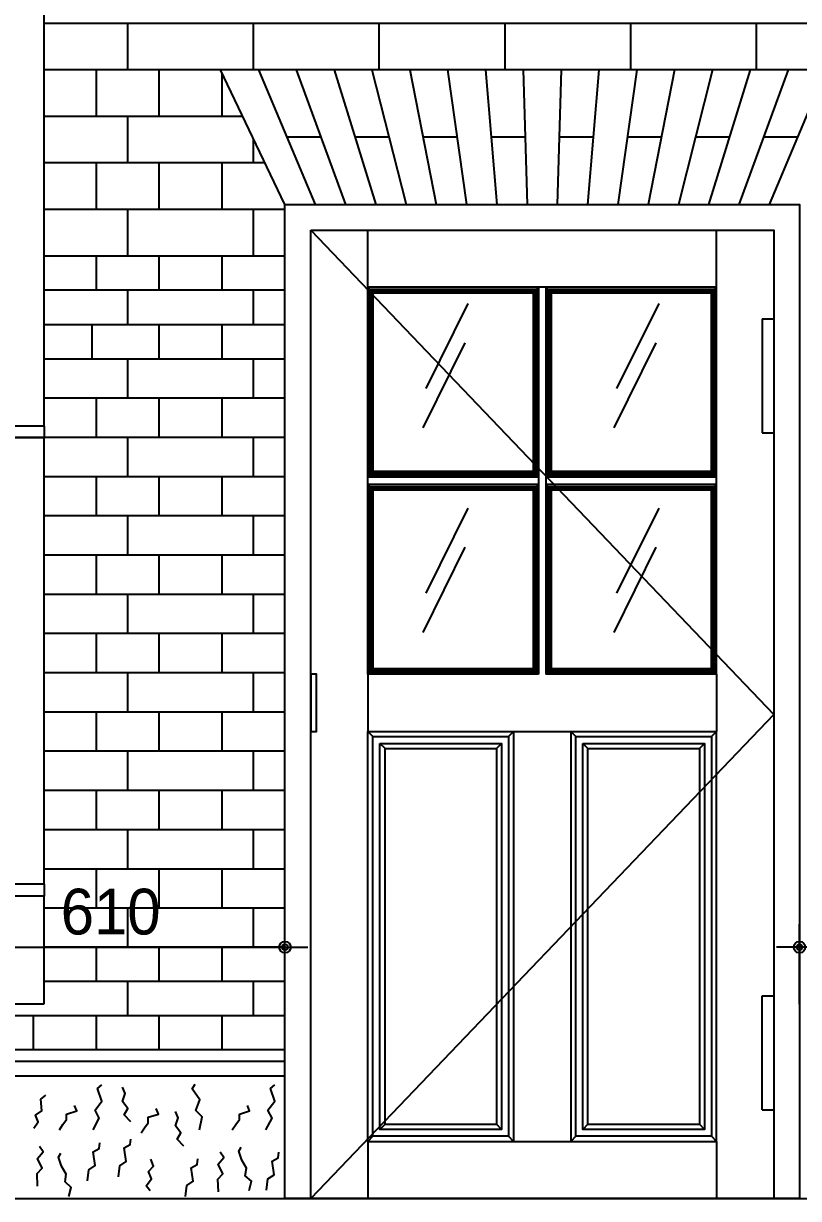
# Model space of a CAD drawing. Extents: x 186583 to 203403, y -172622 to -160742.
# Drawn here: x 195986 to 197342, y -169763 to -167706 of the extents above; entities that cross this region are included whole.
import ezdxf

# ---------------------------------------------------------------- set-up
doc = ezdxf.new("R2010")
doc.units = 0
doc.header["$LTSCALE"] = 50
doc.header["$MEASUREMENT"] = 0
doc.header["$PDMODE"] = 35
doc.header["$PDSIZE"] = -10
doc.linetypes.add('CEN', pattern=[62, 60, -1, 0, -1])
doc.layers.get('0').update_dxf_attribs({"linetype": 'CONTINUOUS'})
doc.layers.get('DEFPOINTS').update_dxf_attribs({"linetype": 'CONTINUOUS'})
for name, color, linetype in [('ele-3', 6, 'CONTINUOUS'), ('h', 5, 'CONTINUOUS'), ('HAT', 5, 'CONTINUOUS'), ('W-2', 2, 'CONTINUOUS'), ('WID', 4, 'CONTINUOUS'), ('중심선', 1, 'CEN')]:
    doc.layers.add(name, color=color, linetype=linetype)
doc.styles.add('GHS', font='HYWULM_0.TTF')
doc.styles.add('현창', font='HYWULM_0.TTF')
doc.dimstyles.new('3MM', dxfattribs={"dimscale": 300, "dimtxt": 4, "dimasz": 1, "dimexe": 1.5, "dimexo": 2, "dimgap": 1, "dimtad": 1, "dimtoh": 1, "dimdec": 4, "dimzin": 0, "dimdsep": 46, "dimtxsty": 'GHS', "dimblk": 'DIMDOT', "dimcen": -1, "dimdle": 1.5, "dimadec": 0, "dimazin": 0, "dimtfac": 1, "dimtdec": 4, "dimtix": 1, "dimtmove": 2, "dimatfit": 3, "dimldrblk": 'DIMDOT', "dimfxl": 1, "dimtvp": 1, "dimtolj": 1, "dimtzin": 0, "dimarcsym": 0})

# ---------------------------------------------------------------- blocks, each defined once
blk = doc.blocks.new('DIMDOT')
at = {"linetype": 'Continuous'}
blk.add_line((-2, 0), (2, 0), dxfattribs=at)
for radius in [0.5, 0.25]:
    blk.add_circle((0, 0), radius, dxfattribs=at)
blk = doc.blocks.new('*D22')
at = {"lineweight": -2}
for p, q in [((195833.7, -169422.9), (195833.7, -169282.9)), ((196443.7, -169422.9), (196443.7, -169282.9)), ((195853.7, -169322.9), (196423.7, -169322.9))]:
    blk.add_line(p, q, dxfattribs=at)
at = {"layer": 'DEFPOINTS', "color": 0}
for p in [(196443.7, -169322.9), (195833.7, -169522.9), (196443.7, -169522.9)]:
    blk.add_point(p, dxfattribs=at)
at = {"lineweight": -2, "xscale": 20, "yscale": 20, "zscale": 20, "rotation": 180}
blk.add_blockref('DIMDOT', (195833.7, -169322.9), dxfattribs=at)
at = {"lineweight": -2, "xscale": 20, "yscale": 20, "zscale": 20}
blk.add_blockref('DIMDOT', (196443.7, -169322.9), dxfattribs=at)
at = {"color": 0, "insert": (196138.7, -169261.3), "char_height": 80, "attachment_point": 5, "style": '현창'}
blk.add_mtext('\\A1;610', dxfattribs=at)
blk = doc.blocks.new('*D23')
at = {"lineweight": -2}
for p, q in [((197343.7, -169422.9), (197343.7, -169282.9)), ((197968.7, -169422.9), (197968.7, -169282.9)), ((197363.7, -169322.9), (197948.7, -169322.9))]:
    blk.add_line(p, q, dxfattribs=at)
at = {"layer": 'DEFPOINTS', "color": 0}
for p in [(197968.7, -169322.9), (197343.7, -169522.9), (197968.7, -169522.9)]:
    blk.add_point(p, dxfattribs=at)
at = {"lineweight": -2, "xscale": 20, "yscale": 20, "zscale": 20, "rotation": 180}
blk.add_blockref('DIMDOT', (197343.7, -169322.9), dxfattribs=at)
at = {"lineweight": -2, "xscale": 20, "yscale": 20, "zscale": 20}
blk.add_blockref('DIMDOT', (197968.7, -169322.9), dxfattribs=at)
at = {"color": 0, "insert": (197656.2, -169261.3), "char_height": 80, "attachment_point": 5, "style": '현창'}
blk.add_mtext('\\A1;625', dxfattribs=at)

msp = doc.modelspace()

# ---------------------------------------------------------------- linework, layer by layer
at = {"layer": 'ele-3'}
for p, q in [((196021.69224, -167629.09713), (196021.69224, -168411.01457)), ((196021.69224, -168112.93201), (196106.15758, -168112.93201)), ((196021.69224, -168112.93201), (196106.15758, -168112.93201)), ((196088.65758, -168112.93201), (196443.65758, -168112.93201)), ((196088.65758, -168112.93201), (196443.65758, -168112.93201)), ((196106.15758, -168172.93201), (196021.69224, -168172.93201)), ((196443.65758, -168172.93201), (196088.65758, -168172.93201)), ((196021.69224, -168232.93201), (196106.15758, -168232.93201)), ((196088.65758, -168232.93201), (196443.65758, -168232.93201)), ((196021.69224, -168292.93201), (196106.15758, -168292.93201)), ((196088.65758, -168292.93201), (196443.65758, -168292.93201)), ((196021.69224, -168431.01457), (196021.69224, -169212.93201)), ((196021.69224, -169232.93201), (196021.69224, -169422.93201)), ((196106.15758, -169322.93201), (196021.69224, -169322.93201)), ((196021.69224, -169322.93201), (196106.15758, -169322.93201)), ((196443.65758, -169322.93201), (196088.65758, -169322.93201)), ((196088.65758, -169322.93201), (196443.65758, -169322.93201)), ((196106.15758, -169382.93201), (196021.69224, -169382.93201)), ((196443.65758, -169382.93201), (196088.65758, -169382.93201)), ((196021.69224, -169422.93201), (195946.69224, -169422.93201)), ((196443.65758, -169442.93201), (196223.65758, -169442.93201)), ((196443.65758, -169502.93201), (192488.65758, -169502.93201))]:
    msp.add_line(p, q, dxfattribs=at)
for points in [[(196113.65758, -168172.93201), (196113.65758, -168112.93201)], [(196223.65758, -168172.93201), (196223.65758, -168112.93201)], [(196333.65758, -168172.93201), (196333.65758, -168112.93201)], [(196168.65758, -168232.93201), (196168.65758, -168172.93201)], [(196388.65758, -168232.93201), (196388.65758, -168172.93201)], [(196106.15758, -168292.93201), (196106.15758, -168232.93201)], [(196223.65758, -168292.93201), (196223.65758, -168232.93201)], [(196333.65758, -168292.93201), (196333.65758, -168232.93201)], [(196113.65758, -169382.93201), (196113.65758, -169322.93201)], [(196223.65758, -169382.93201), (196223.65758, -169322.93201)], [(196333.65758, -169382.93201), (196333.65758, -169322.93201)], [(196168.65758, -169442.93201), (196168.65758, -169382.93201)], [(196388.65758, -169442.93201), (196388.65758, -169382.93201)], [(196223.65758, -169502.93201), (196223.65758, -169442.93201), (192488.65758, -169442.93201)], [(196003.65758, -169502.93201), (196003.65758, -169442.93201)], [(196113.65758, -169502.93201), (196113.65758, -169442.93201)], [(196333.65758, -169502.93201), (196333.65758, -169442.93201)]]:
    msp.add_lwpolyline(points, dxfattribs=at)
at = {"layer": 'h'}
for p, q in [((196106.15758, -167706.1712), (196021.69224, -167706.1712)), ((199003.65758, -167706.1712), (196088.65758, -167706.1712)), ((196106.15758, -167787.52336), (196021.69224, -167787.52336)), ((199003.65758, -167787.52336), (196088.65758, -167787.52336)), ((196397.29943, -167787.52336), (196496.59875, -168022.93201)), ((196463.48052, -167787.52336), (196549.53993, -168022.93201)), ((196529.6616, -167787.52336), (196602.4811, -168022.93201)), ((196595.84269, -167787.52336), (196655.42228, -168022.93201)), ((196662.02377, -167787.52336), (196708.36346, -168022.93201)), ((196728.20486, -167787.52336), (196761.30463, -168022.93201)), ((196794.38595, -167787.52336), (196814.24581, -168022.93201)), ((196860.56703, -167787.52336), (196867.18699, -168022.93201)), ((196926.74812, -167787.52336), (196920.12816, -168022.93201)), ((196992.9292, -167787.52336), (196973.06934, -168022.93201)), ((197059.11029, -167787.52336), (197026.01052, -168022.93201)), ((197125.29138, -167787.52336), (197078.95169, -168022.93201)), ((197191.47246, -167787.52336), (197131.89287, -168022.93201)), ((197257.65355, -167787.52336), (197184.83405, -168022.93201)), ((197323.83464, -167787.52336), (197237.77522, -168022.93201)), ((197390.01572, -167787.52336), (197290.7164, -168022.93201)), ((196106.15758, -167868.87553), (196021.69224, -167868.87553)), ((196370.00948, -167868.87553), (196088.65758, -167868.87553)), ((196506.51022, -167905.22769), (196446.94909, -167905.22769)), ((196625.63248, -167905.22769), (196566.07135, -167905.22769)), ((196744.75475, -167905.22769), (196685.19362, -167905.22769)), ((196863.87701, -167905.22769), (196804.31588, -167905.22769)), ((196982.99927, -167905.22769), (196923.43814, -167905.22769)), ((197102.12153, -167905.22769), (197042.5604, -167905.22769)), ((197221.2438, -167905.22769), (197161.68267, -167905.22769)), ((197340.36606, -167905.22769), (197280.80493, -167905.22769)), ((196106.15758, -167950.22769), (196021.69224, -167950.22769)), ((196408.90062, -167950.22769), (196088.65758, -167950.22769)), ((196106.15758, -168031.57985), (196021.69224, -168031.57985)), ((196443.65758, -168031.57985), (196088.65758, -168031.57985)), ((196763.47061, -168196.44858), (196689.84454, -168345.34663)), ((197097.47061, -168196.44858), (197023.84454, -168345.34663)), ((196758.45121, -168265.0436), (196684.82515, -168413.94165)), ((197092.45121, -168265.0436), (197018.82515, -168413.94165)), ((196021.69224, -168361.59868), (196106.15758, -168361.59868)), ((196088.65758, -168361.59868), (196443.65758, -168361.59868)), ((192488.65758, -168430.26534), (196105.15758, -168430.26534)), ((196089.65758, -168430.26534), (196443.65758, -168430.26534)), ((196021.69224, -168498.93201), (196106.15758, -168498.93201)), ((196088.65758, -168498.93201), (196443.65758, -168498.93201)), ((196021.69224, -168567.59868), (196106.15758, -168567.59868)), ((196088.65758, -168567.59868), (196443.65758, -168567.59868)), ((196763.47061, -168554.49065), (196689.84454, -168703.3887)), ((197097.47061, -168554.49065), (197023.84454, -168703.3887)), ((196758.45121, -168623.08567), (196684.82515, -168771.98373)), ((197092.45121, -168623.08567), (197018.82515, -168771.98373)), ((196021.69224, -168636.26534), (196106.15758, -168636.26534)), ((196088.65758, -168636.26534), (196443.65758, -168636.26534)), ((196021.69224, -168704.93201), (196106.15758, -168704.93201)), ((196088.65758, -168704.93201), (196443.65758, -168704.93201)), ((196021.69224, -168773.59868), (196106.15758, -168773.59868)), ((196088.65758, -168773.59868), (196443.65758, -168773.59868)), ((196021.69224, -168842.26534), (196106.15758, -168842.26534)), ((196088.65758, -168842.26534), (196443.65758, -168842.26534)), ((196021.69224, -168910.93201), (196106.15758, -168910.93201)), ((196088.65758, -168910.93201), (196443.65758, -168910.93201)), ((196021.69224, -168979.59868), (196106.15758, -168979.59868)), ((196088.65758, -168979.59868), (196443.65758, -168979.59868)), ((196021.69224, -169048.26534), (196106.15758, -169048.26534)), ((196088.65758, -169048.26534), (196443.65758, -169048.26534)), ((196021.69224, -169116.93201), (196106.15758, -169116.93201)), ((196088.65758, -169116.93201), (196443.65758, -169116.93201)), ((196021.69224, -169185.59868), (196106.15758, -169185.59868)), ((196088.65758, -169185.59868), (196443.65758, -169185.59868)), ((196021.69224, -169254.26534), (196106.15758, -169254.26534)), ((196088.65758, -169254.26534), (196443.65758, -169254.26534))]:
    msp.add_line(p, q, dxfattribs=at)
for points in [[(196168.65758, -167787.52336), (196168.65758, -167706.1712)], [(196388.65758, -167787.52336), (196388.65758, -167706.1712)], [(196608.65758, -167787.52336), (196608.65758, -167706.1712)], [(196828.65758, -167787.52336), (196828.65758, -167706.1712)], [(197048.65758, -167787.52336), (197048.65758, -167706.1712)], [(197268.65758, -167787.52336), (197268.65758, -167706.1712)], [(196113.65758, -167868.87553), (196113.65758, -167787.52336)], [(196223.65758, -167868.87553), (196223.65758, -167787.52336)], [(196333.65758, -167868.87553), (196333.65758, -167792.83491)], [(196168.65758, -167950.22769), (196168.65758, -167868.87553)], [(196388.65758, -167950.22769), (196388.65758, -167907.88346)], [(196113.65758, -168031.57985), (196113.65758, -167950.22769)], [(196223.65758, -168031.57985), (196223.65758, -167950.22769)], [(196333.65758, -168031.57985), (196333.65758, -167950.22769)], [(196168.65758, -168112.93201), (196168.65758, -168031.57985)], [(196388.65758, -168112.93201), (196388.65758, -168031.57985)], [(196168.65758, -168361.59868), (196168.65758, -168292.93201)], [(196388.65758, -168361.59868), (196388.65758, -168292.93201)], [(196113.65758, -168430.26534), (196113.65758, -168361.59868)], [(196223.65758, -168430.26534), (196223.65758, -168361.59868)], [(196333.65758, -168430.26534), (196333.65758, -168361.59868)], [(196168.65758, -168498.93201), (196168.65758, -168430.26534)], [(196388.65758, -168498.93201), (196388.65758, -168430.26534)], [(196113.65758, -168567.59868), (196113.65758, -168498.93201)], [(196223.65758, -168567.59868), (196223.65758, -168498.93201)], [(196333.65758, -168567.59868), (196333.65758, -168498.93201)], [(196168.65758, -168636.26534), (196168.65758, -168567.59868)], [(196388.65758, -168636.26534), (196388.65758, -168567.59868)], [(196113.65758, -168704.93201), (196113.65758, -168636.26534)], [(196223.65758, -168704.93201), (196223.65758, -168636.26534)], [(196333.65758, -168704.93201), (196333.65758, -168636.26534)], [(196168.65758, -168773.59868), (196168.65758, -168704.93201)], [(196388.65758, -168773.59868), (196388.65758, -168704.93201)], [(196113.65758, -168842.26534), (196113.65758, -168773.59868)], [(196223.65758, -168842.26534), (196223.65758, -168773.59868)], [(196333.65758, -168842.26534), (196333.65758, -168773.59868)], [(196168.65758, -168910.93201), (196168.65758, -168842.26534)], [(196388.65758, -168910.93201), (196388.65758, -168842.26534)], [(196113.65758, -168979.59868), (196113.65758, -168910.93201)], [(196223.65758, -168979.59868), (196223.65758, -168910.93201)], [(196333.65758, -168979.59868), (196333.65758, -168910.93201)], [(196168.65758, -169048.26534), (196168.65758, -168979.59868)], [(196388.65758, -169048.26534), (196388.65758, -168979.59868)], [(196113.65758, -169116.93201), (196113.65758, -169048.26534)], [(196223.65758, -169116.93201), (196223.65758, -169048.26534)], [(196333.65758, -169116.93201), (196333.65758, -169048.26534)], [(196168.65758, -169185.59868), (196168.65758, -169116.93201)], [(196388.65758, -169185.59868), (196388.65758, -169116.93201)], [(196113.65758, -169254.26534), (196113.65758, -169185.59868)], [(196223.65758, -169254.26534), (196223.65758, -169185.59868)], [(196333.65758, -169254.26534), (196333.65758, -169185.59868)], [(196168.65758, -169322.93201), (196168.65758, -169254.26534)], [(196388.65758, -169322.93201), (196388.65758, -169254.26534)], [(196108.0251, -169642.84857), (196118.62031, -169622.14845), (196111.39579, -169608.18809), (196123.43602, -169592.78321), (196115.73088, -169570.15733), (196123.43602, -169563.89921)], [(196173.85956, -169628.95028), (196162.54718, -169616.56624), (196169.01122, -169605.25874), (196159.31515, -169592.8747), (196164.16287, -169579.41372), (196159.31515, -169568.10663)], [(196294.30742, -169642.80868), (196298.63401, -169619.96061), (196287.7653, -169608.60472), (196294.97177, -169590.42934), (196281.19784, -169570.8953), (196286.82506, -169562.71803)], [(196410.40004, -169642.84857), (196420.99525, -169622.14845), (196413.77073, -169608.18809), (196425.81097, -169592.78321), (196418.10582, -169570.15733), (196425.81097, -169563.89921)], [(196004.16688, -169639.98048), (196011.79673, -169628.79511), (196007.21882, -169617.10109), (196018.40885, -169609.47502), (196016.37464, -169589.13805), (196025.52983, -169582.01983)], [(196049.14536, -169642.50638), (196055.07041, -169633.35317), (196061.53446, -169624.73803), (196061.53446, -169615.04635), (196079.31088, -169609.66163), (196075.53988, -169599.96995)], [(196351.5203, -169642.50638), (196357.44535, -169633.35317), (196363.9094, -169624.73803), (196363.9094, -169615.04635), (196381.68582, -169609.66163), (196377.91482, -169599.96995)], [(196192.0407, -169648.15711), (196197.96575, -169639.0039), (196204.42979, -169630.38876), (196204.42979, -169620.69708), (196222.20622, -169615.31236), (196218.43522, -169605.62068)], [(196266.55788, -169671.52056), (196255.24549, -169659.13653), (196261.70953, -169647.82903), (196252.01347, -169635.44499), (196256.86119, -169621.98401), (196252.01347, -169610.67691)], [(196152.54241, -169725.0219), (196154.69709, -169705.63814), (196166.00947, -169698.09994), (196162.23909, -169674.4088), (196173.0125, -169668.48602), (196174.08984, -169658.79394)], [(196011.01806, -169741.22723), (196010.00032, -169719.36513), (196018.64728, -169709.70489), (196010.50919, -169692.92723), (196020.68212, -169681.2332), (196014.06937, -169672.08161)], [(196098.2343, -169731.94706), (196100.38898, -169712.5633), (196111.70136, -169705.0251), (196107.93099, -169681.33397), (196118.70439, -169675.41118), (196119.78173, -169665.7191)], [(196327.24783, -169751.0894), (196326.2301, -169729.2273), (196334.87705, -169719.56706), (196326.73896, -169702.7894), (196336.91189, -169691.09537), (196330.29914, -169681.94378)], [(196381.01696, -169748.75657), (196384.86953, -169732.87045), (196374.27432, -169723.24245), (196376.20061, -169709.76333), (196368.01295, -169695.80257), (196362.71535, -169679.91645), (196367.04981, -169673.17709)], [(196411.2766, -169748.17376), (196413.43128, -169728.78999), (196424.74366, -169721.25179), (196420.97329, -169697.56066), (196431.74669, -169691.63788), (196432.82403, -169681.94579)], [(196065.65495, -169759.41959), (196069.50753, -169743.53347), (196058.91232, -169733.90547), (196060.83861, -169720.42635), (196052.65095, -169706.46559), (196047.35335, -169690.57947), (196051.6878, -169683.84012)], [(196207.61476, -169749.76096), (196200.61173, -169740.60735), (196210.30779, -169728.76178), (196204.92109, -169715.83927), (196213.53981, -169706.14718), (196209.23045, -169694.30162)], [(196269.61421, -169759.70051), (196271.76889, -169740.31675), (196283.08127, -169732.77855), (196279.3109, -169709.08742), (196290.0843, -169703.16463), (196291.16164, -169693.47255)]]:
    msp.add_lwpolyline(points, dxfattribs=at)
at = {"layer": 'HAT'}
for p, q in [((196588.65758, -168167.93201), (196588.65758, -168067.93201)), ((197198.65758, -168167.93201), (197198.65758, -168067.93201)), ((196598.18185, -168177.45628), (196588.65758, -168167.93201)), ((196877.6333, -168177.45628), (196887.15758, -168167.93201)), ((196909.68185, -168177.45628), (196900.15758, -168167.93201)), ((197189.1333, -168177.45628), (197198.65758, -168167.93201)), ((196598.18185, -168490.57205), (196588.65758, -168500.09632)), ((196877.6333, -168490.57205), (196887.15758, -168500.09632)), ((196909.68185, -168490.57205), (196900.15758, -168500.09632)), ((197189.1333, -168490.57205), (197198.65758, -168500.09632)), ((196598.18185, -168522.62059), (196588.65758, -168513.09632)), ((196877.6333, -168522.62059), (196887.15758, -168513.09632)), ((196909.68185, -168522.62059), (196900.15758, -168513.09632)), ((197189.1333, -168522.62059), (197198.65758, -168513.09632)), ((196598.18185, -168835.73636), (196588.65758, -168845.26063)), ((196877.6333, -168835.73636), (196887.15758, -168845.26063)), ((196909.68185, -168835.73636), (196900.15758, -168845.26063)), ((197189.1333, -168835.73636), (197198.65758, -168845.26063)), ((196588.65758, -168845.26063), (196588.65758, -168945.26063)), ((197198.65758, -168845.26063), (197198.65758, -168945.26063)), ((196588.65758, -168945.26063), (196597.65758, -168954.26063)), ((196843.65758, -168945.26063), (196834.65758, -168954.26063)), ((196843.65758, -168945.26063), (196943.65758, -168945.26063)), ((196943.65758, -168945.26063), (196952.65758, -168954.26063)), ((197198.65758, -168945.26063), (197189.65758, -168954.26063)), ((196618.65758, -168975.26063), (196609.65758, -168966.26063)), ((196813.65758, -168975.26063), (196822.65758, -168966.26063)), ((196973.65758, -168975.26063), (196964.65758, -168966.26063)), ((197168.65758, -168975.26063), (197177.65758, -168966.26063)), ((196443.65758, -169502.93201), (195893.65758, -169502.93201)), ((195833.65758, -169547.93201), (196443.65758, -169547.93201)), ((196618.65758, -169632.93201), (196609.65758, -169641.93201)), ((196813.65758, -169632.93201), (196822.65758, -169641.93201)), ((196973.65758, -169632.93201), (196964.65758, -169641.93201)), ((197168.65758, -169632.93201), (197177.65758, -169641.93201)), ((196597.65758, -169653.93201), (196588.65758, -169662.93201)), ((196834.65758, -169653.93201), (196843.65758, -169662.93201)), ((196952.65758, -169653.93201), (196943.65758, -169662.93201)), ((197189.65758, -169653.93201), (197198.65758, -169662.93201)), ((196588.65758, -169662.93201), (196588.65758, -169762.93201)), ((196843.65758, -169662.93201), (196943.65758, -169662.93201)), ((197198.65758, -169662.93201), (197198.65758, -169762.93201))]:
    msp.add_line(p, q, dxfattribs=at)
for points in [[(196592.18185, -168171.45628), (196883.6333, -168171.45628), (196883.6333, -168496.57205), (196592.18185, -168496.57205)], [(196595.18185, -168174.45628), (196880.6333, -168174.45628), (196880.6333, -168493.57205), (196595.18185, -168493.57205)], [(196598.18185, -168177.45628), (196877.6333, -168177.45628), (196877.6333, -168490.57205), (196598.18185, -168490.57205)], [(196903.68185, -168171.45628), (197195.1333, -168171.45628), (197195.1333, -168496.57205), (196903.68185, -168496.57205)], [(196906.68185, -168174.45628), (197192.1333, -168174.45628), (197192.1333, -168493.57205), (196906.68185, -168493.57205)], [(196909.68185, -168177.45628), (197189.1333, -168177.45628), (197189.1333, -168490.57205), (196909.68185, -168490.57205)], [(196592.18185, -168516.62059), (196883.6333, -168516.62059), (196883.6333, -168841.73636), (196592.18185, -168841.73636)], [(196595.18185, -168519.62059), (196880.6333, -168519.62059), (196880.6333, -168838.73636), (196595.18185, -168838.73636)], [(196598.18185, -168522.62059), (196877.6333, -168522.62059), (196877.6333, -168835.73636), (196598.18185, -168835.73636)], [(196903.68185, -168516.62059), (197195.1333, -168516.62059), (197195.1333, -168841.73636), (196903.68185, -168841.73636)], [(196906.68185, -168519.62059), (197192.1333, -168519.62059), (197192.1333, -168838.73636), (196906.68185, -168838.73636)], [(196909.68185, -168522.62059), (197189.1333, -168522.62059), (197189.1333, -168835.73636), (196909.68185, -168835.73636)], [(196488.65758, -168945.26063), (196498.65758, -168945.26063), (196498.65758, -168845.26063), (196488.65758, -168845.26063)], [(196597.65758, -168954.26063), (196834.65758, -168954.26063), (196834.65758, -169653.93201), (196597.65758, -169653.93201)], [(196952.65758, -168954.26063), (197189.65758, -168954.26063), (197189.65758, -169653.93201), (196952.65758, -169653.93201)], [(196609.65758, -168966.26063), (196822.65758, -168966.26063), (196822.65758, -169641.93201), (196609.65758, -169641.93201)], [(196964.65758, -168966.26063), (197177.65758, -168966.26063), (197177.65758, -169641.93201), (196964.65758, -169641.93201)]]:
    msp.add_lwpolyline(points, close=True, dxfattribs=at)
at = {"layer": 'W-2'}
msp.add_line((189603.65758, -169762.93201), (199273.65758, -169762.93201), dxfattribs=at)
at = {"layer": 'WID'}
for p, q in [((196443.65758, -168022.93201), (196331.11834, -167787.52336)), ((197456.19681, -167787.52336), (196331.11834, -167787.52336)), ((197198.65758, -168167.93201), (196588.65758, -168167.93201)), ((196588.65758, -168845.26063), (196588.65758, -168167.93201)), ((197198.65758, -168167.93201), (196588.65758, -168167.93201)), ((196588.65758, -168845.26063), (196588.65758, -168167.93201)), ((196887.15758, -168167.93201), (196887.15758, -168845.26063)), ((196900.15758, -168167.93201), (196900.15758, -168845.26063)), ((197198.65758, -168845.26063), (197198.65758, -168167.93201)), ((197198.65758, -168845.26063), (197198.65758, -168167.93201)), ((197278.65758, -168222.93201), (197278.65758, -168422.93201)), ((197278.65758, -168222.93201), (197298.65758, -168222.93201)), ((197278.65758, -168422.93201), (197298.65758, -168422.93201)), ((196887.15758, -168500.09632), (196588.65758, -168500.09632)), ((197198.65758, -168500.09632), (196900.15758, -168500.09632)), ((196887.15758, -168513.09632), (196588.65758, -168513.09632)), ((197198.65758, -168513.09632), (196900.15758, -168513.09632)), ((196887.15758, -168845.26063), (196588.65758, -168845.26063)), ((197198.65758, -168845.26063), (196900.15758, -168845.26063)), ((196588.65758, -169662.93201), (196588.65758, -168945.26063)), ((196588.65758, -168945.26063), (196843.65758, -168945.26063)), ((196843.65758, -168945.26063), (196843.65758, -169662.93201)), ((196943.65758, -168945.26063), (196943.65758, -169662.93201)), ((196943.65758, -168945.26063), (197198.65758, -168945.26063)), ((197198.65758, -169662.93201), (197198.65758, -168945.26063)), ((196618.65758, -169632.93201), (196618.65758, -168975.26063)), ((196618.65758, -168975.26063), (196813.65758, -168975.26063)), ((196813.65758, -168975.26063), (196813.65758, -169632.93201)), ((196973.65758, -169632.93201), (196973.65758, -168975.26063)), ((196973.65758, -168975.26063), (197168.65758, -168975.26063)), ((197168.65758, -168975.26063), (197168.65758, -169632.93201)), ((197278.65758, -169607.93201), (197278.65758, -169407.93201)), ((197278.65758, -169407.93201), (197298.65758, -169407.93201)), ((196443.65758, -169522.93201), (195833.65758, -169522.93201)), ((197278.65758, -169607.93201), (197298.65758, -169607.93201)), ((196618.65758, -169632.93201), (196813.65758, -169632.93201)), ((196973.65758, -169632.93201), (197168.65758, -169632.93201)), ((196588.65758, -169662.93201), (196843.65758, -169662.93201)), ((196943.65758, -169662.93201), (197198.65758, -169662.93201))]:
    msp.add_line(p, q, dxfattribs=at)
for points in [[(196443.65758, -168022.93201), (197343.65758, -168022.93201), (197343.65758, -169762.93201), (196443.65758, -169762.93201)], [(196488.65758, -168067.93201), (197298.65758, -168067.93201), (197298.65758, -169762.93201), (196488.65758, -169762.93201)], [(196022.69224, -168411.01457), (195945.69224, -168411.01457), (195945.69224, -168431.01457), (196022.69224, -168431.01457)], [(196022.69224, -169212.93201), (195945.69224, -169212.93201), (195945.69224, -169232.93201), (196022.69224, -169232.93201)]]:
    msp.add_lwpolyline(points, close=True, dxfattribs=at)
at = {"layer": '중심선'}
for p, q in [((196488.65758, -168067.93201), (197298.65758, -168915.43201)), ((197298.65758, -168915.43201), (196488.65758, -169762.93201))]:
    msp.add_line(p, q, dxfattribs=at)

# ---------------------------------------------------------------- dimensions: what is measured, and where the dimension line sits
for base, p1, p2, picture, middle in [((196443.65758, -169322.93201), (195833.65758, -169522.93201), (196443.65758, -169522.93201), '*D22', (196138.65758, -169261.28088)), ((197968.65758, -169322.93201), (197343.65758, -169522.93201), (197968.65758, -169522.93201), '*D23', (197656.15758, -169261.28088))]:
    dim = msp.add_linear_dim(base=base, p1=p1, p2=p2, dimstyle='3MM', override={"dimscale": 20, "dimtxt": 4, "dimexe": 2, "dimexo": 5, "dimtoh": 0, "dimlunit": 6, "dimsah": 1, "dimcen": 0, "dimdle": 2, "dimclrd": 256, "dimclre": 256, "dimtfac": 0.333333, "dimtvp": 0})
    dim.commit()
    dim.dimension.update_dxf_attribs({"geometry": picture, "text_midpoint": middle})

doc.saveas('drawing.dxf')
